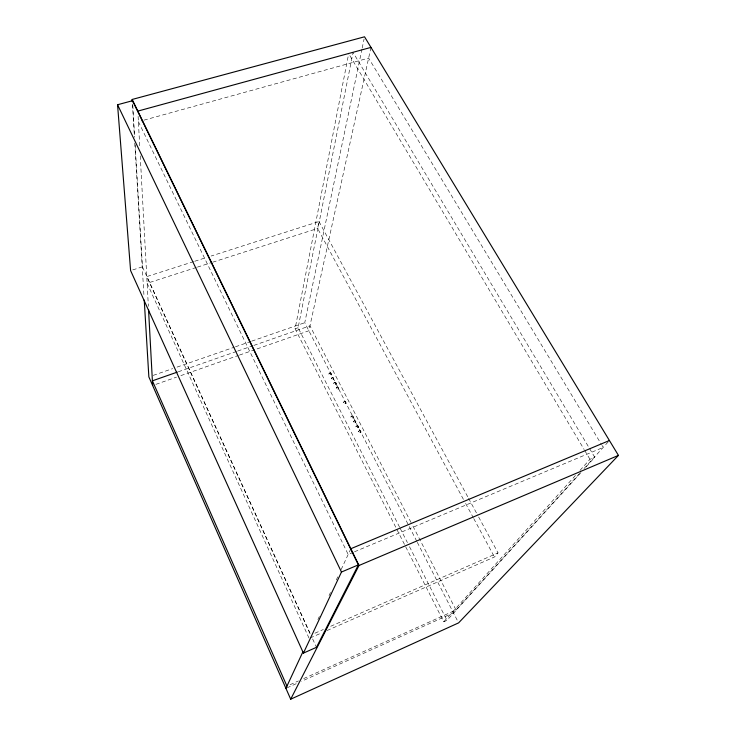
<?xml version="1.0" encoding="UTF-8"?>
<svg xmlns="http://www.w3.org/2000/svg" width="736" height="736" viewBox="0 0 736 736"><rect width="100%" height="100%" fill="white"/><g stroke="black" fill="none" stroke-linecap="round" stroke-linejoin="round"><path stroke-width="0.55" stroke-dasharray="3.68 2.76" d="M580.925 472.576L446.982 620.347L443.744 621.81L295.081 328.799L348.689 53.627M463.422 499.376L317.63 228.454L319.001 221.536L211.085 256.036M399.611 527.243L298.098 327.75L353.059 52.431L594.78 457.286L585.543 467.48M416.778 541.291L304.75 322.708L361.956 49.183M362.186 48.061L364.072 39.054M370.972 47.398L308.881 330.768L255.714 349.388M328.983 373.897L329.121 373.373M331.099 374.698A1.132 1.003 15.4 0 0 329.838 373.29A1.132 1.003 15.4 0 0 329.185 374.9A1.132 1.003 15.4 0 0 331.099 374.698L331.246 374.182A1.141 1.003 15.4 0 0 329.986 372.775A1.141 1.003 15.4 0 0 329.323 374.385A1.141 1.003 15.4 0 0 331.246 374.182M331.393 378.608L331.531 378.092M333.518 379.408A1.141 1.003 15.8 0 0 332.249 378A1.141 1.003 15.8 0 0 331.596 379.61A1.141 1.003 15.8 0 0 333.518 379.408L333.666 378.893A1.141 1.003 15.8 0 0 332.396 377.485A1.141 1.003 15.8 0 0 331.743 379.095A1.141 1.003 15.8 0 0 333.666 378.893M333.813 383.336L333.96 382.821M335.938 384.137A1.141 1.012 16.1 0 0 334.668 382.72A1.141 1.012 16.1 0 0 334.015 384.348A1.141 1.012 16.1 0 0 335.938 384.137L336.094 383.631A1.141 1.012 16.1 0 0 334.816 382.214A1.141 1.012 16.1 0 0 334.162 383.833A1.141 1.012 16.1 0 0 336.094 383.631M336.242 388.074L336.389 387.568M338.376 388.884A1.141 1.012 16.5 0 0 337.097 387.467A1.141 1.012 16.5 0 0 336.444 389.096A1.141 1.012 16.5 0 0 338.376 388.884L338.523 388.378A1.141 1.012 16.5 0 0 337.254 386.961A1.141 1.012 16.5 0 0 336.591 388.59A1.141 1.012 16.5 0 0 338.523 388.378M343.574 402.417L343.74 401.92M345.727 403.236A1.15 1.021 17.7 0 0 344.439 401.801A1.15 1.021 17.7 0 0 343.786 403.448A1.15 1.021 17.7 0 0 345.727 403.236L345.883 402.739A1.15 1.021 17.7 0 0 344.595 401.304A1.15 1.021 17.7 0 0 343.942 402.951A1.15 1.021 17.7 0 0 345.883 402.739M350.998 416.926L351.164 416.438M353.16 417.744A1.159 1.03 19 0 0 351.863 416.291A1.159 1.03 19 0 0 351.219 417.965A1.159 1.03 19 0 0 353.16 417.744L353.326 417.257A1.159 1.04 19 0 0 352.029 415.812A1.159 1.04 19 0 0 351.385 417.478A1.159 1.04 19 0 0 353.326 417.257M353.492 421.792L353.657 421.314M355.654 422.62A1.159 1.04 19.4 0 0 354.356 421.167A1.159 1.04 19.4 0 0 353.712 422.841A1.159 1.04 19.4 0 0 355.654 422.62L355.828 422.142A1.159 1.04 19.4 0 0 354.531 420.679A1.159 1.04 19.4 0 0 353.878 422.363A1.159 1.04 19.4 0 0 355.828 422.142M355.994 426.687L356.169 426.208M358.165 427.515A1.159 1.04 19.9 0 0 356.859 426.052A1.159 1.04 19.9 0 0 356.215 427.736A1.159 1.04 19.9 0 0 358.165 427.515L358.34 427.036A1.159 1.04 19.9 0 0 357.034 425.574A1.159 1.04 19.9 0 0 356.38 427.257A1.159 1.04 19.9 0 0 358.34 427.036M358.506 431.59L358.68 431.121M360.677 432.418A1.159 1.049 20.4 0 0 359.37 430.956A1.159 1.049 20.4 0 0 358.726 432.648A1.159 1.049 20.4 0 0 360.677 432.418L360.861 431.949A1.168 1.049 20.4 0 0 359.545 430.477A1.168 1.049 20.4 0 0 358.901 432.17A1.168 1.049 20.4 0 0 360.861 431.949M317.897 619.574L319.35 616.455M329.038 595.617L330.492 592.489M336.306 579.986L337.76 576.858M341.145 569.563L350.842 548.725M327.042 630.54L494.436 556.996L498.042 552.892L477.296 514.501M443.744 621.81L575.423 475.474M580.023 470.378L589.968 459.31L594.78 457.286M579.453 473.625L453.44 612.83L301.622 681.26M584.062 468.538L608.654 441.37M290.085 684.692L298.439 680.938M303.655 678.583L456.016 609.988L412.408 525.145M286.966 687.875L297.436 683.155M314.907 633.208L323.325 629.51M330.694 626.281L498.042 552.892M310.196 637.937L321.77 632.85M353.464 552.23L348.174 554.456L138.405 121.688L142.83 120.474M354.522 551.788L603.207 447.396L602.02 445.427M155.903 384.358L176.52 377.136M180.854 375.618L238.354 355.47M239.439 355.092L254.628 349.775M153.189 375.388L172.675 368.616M177.008 367.108L234.379 347.171M235.465 346.794L250.617 341.522M251.703 341.145L304.75 322.708M295.081 328.799L298.098 327.75M178.296 371.781L236.578 351.44M237.654 351.063L252.761 345.791M253.846 345.414L309.966 325.827L411.884 524.124M196.31 267.472L147.126 283.286L309.138 638.397M197.404 267.113L211.609 262.55M212.704 262.2L317.63 228.454M193.642 261.611L146.768 276.598L310.693 635.048M194.727 261.262L206.724 257.434M132.756 269.91L142.453 266.837L135.047 143.097M143.934 120.161L368.626 58.089L601.432 444.443M349.858 55.605L584.145 449.521M584.734 450.506L589.968 459.31M319.001 221.536L468.013 497.324M468.565 498.336L476.753 513.489M465.603 503.415L473.22 517.564M473.763 518.576L494.436 556.996M417.303 542.312L457.562 620.88M400.126 528.273L407.413 542.588M409.501 546.682L446.982 620.347M142.453 266.837L310.748 634.782M312.662 638.958L316.48 647.321M132.784 105.294L134.706 137.374M132.434 104.052L134.44 137.292M134.78 143.023L144.026 296.645M138.11 116.398L139.748 146.703M140.245 155.885L148.368 306.286"/><path stroke-width="1.1" d="M285.918 688.344L302.873 651.875M303.425 653.108L341.467 572.038L358.386 564.862L132.508 100.712L117.558 104.742L130.603 270.59L303.425 653.108L316.48 647.321L358.386 564.862M144.238 300.086L148.856 376.896L290.692 699.2L359.002 565.496L618.442 455.391L364.541 36.8L132.158 99.461L132.296 101.761M618.442 455.391L458.592 622.886L290.692 699.2M350.842 548.725L609.417 440.524M177.22 372.149L152.398 380.816L286.957 686.108M137.825 111.108L370.972 47.398M132.158 99.461L359.002 565.496M117.558 104.742L341.467 572.038M148.552 309.727L152.646 385.498"/></g></svg>
